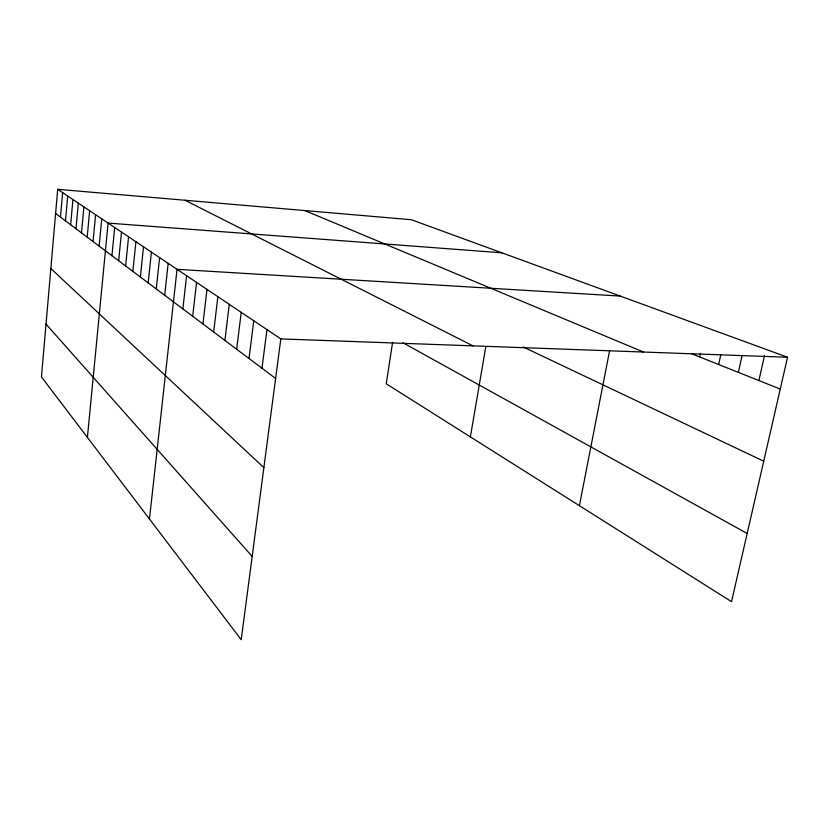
<?xml version="1.0" encoding="UTF-8"?>
<svg xmlns="http://www.w3.org/2000/svg" width="829" height="829" viewBox="0 0 829 829"><rect width="100%" height="100%" fill="white"/><g stroke="black" fill="none" stroke-linecap="round" stroke-linejoin="round"><path stroke-width="1.24" d="M57.709 189.302L41.45 376.957L241.218 639.698L280.824 338.906L57.709 189.302L411.371 219.726L787.55 357.247L731.541 601.678L386.252 383.806L392.594 342.356M60.476 217.115L62.631 192.608M65.491 220.877L67.698 196.007M70.662 224.763L72.931 199.509M75.999 228.763L78.32 203.126M81.511 232.887L83.895 206.867M87.19 237.156L89.646 210.721M93.066 241.56L95.594 214.711M99.138 246.109L101.739 218.835M87.408 437.401L108.102 223.094L501.866 252.804M111.925 255.695L114.682 227.509M118.661 260.752L121.5 232.079M125.635 265.974L128.568 236.825M132.868 271.404L135.904 241.736M140.381 277.031L143.51 246.835M148.173 282.876L151.406 252.13M156.267 288.948L159.614 257.632M164.691 295.269L168.152 263.363M149.469 519.037L177.043 269.321L620.237 296.077M182.867 308.896L186.587 275.725M192.68 316.253L196.556 282.399M202.939 323.952L206.97 289.383M213.675 331.994L217.861 296.689M224.897 340.418L229.27 304.336M236.669 349.237L241.229 312.357M249.011 358.501L253.767 320.771M261.985 368.221L266.959 329.61M470.385 436.893L485.804 346.719M579.409 505.68L609.647 350.48M699.728 356.978L700.515 353.278M718.67 364.522L720.847 354.501M738.38 372.376L742.162 355.216M758.898 380.552L764.504 355.579M280.824 338.906L787.55 357.247M691.749 353.796L780.255 389.07M304.813 210.556L643.501 352.035M523.203 346.978L763.727 461.204M185.033 200.255L472.965 345.859M402.998 342.802L747.167 533.472M55.616 213.467L275.611 378.449M50.838 268.544L263.871 467.66M46.03 324.118L252.182 556.435"/></g></svg>
